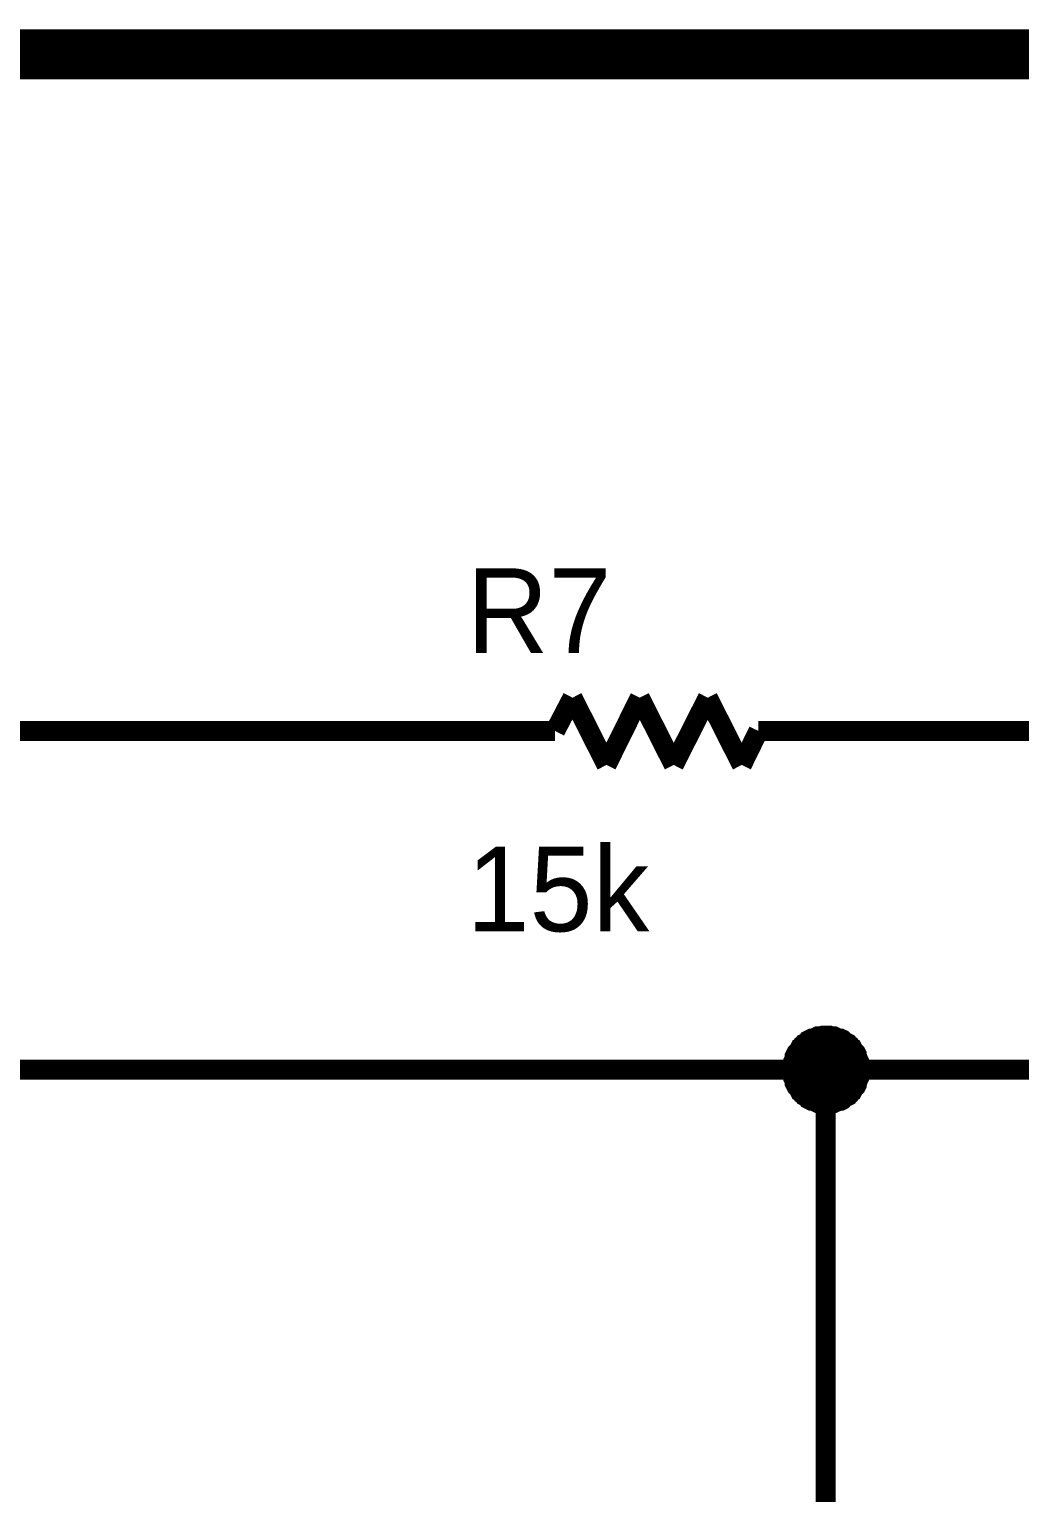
# Model space of a CAD drawing. Header units: inches. Extents: x 0 to 11, y 0 to 8.5.
# Drawn here: x 3.43 to 4.015, y 3.25 to 4.115 of the extents above; entities that cross this region are included whole.
import ezdxf

# ---------------------------------------------------------------- set-up
doc = ezdxf.new("R2010")
doc.units = ezdxf.units.IN
doc.header["$MEASUREMENT"] = 0
doc.layers.add('Sheet', color=255, linetype='Continuous')

msp = doc.modelspace()

# ---------------------------------------------------------------- linework, layer by layer
at = {"layer": 'Sheet', "const_width": 0.0295}
msp.add_lwpolyline([(0.60128, 4.09987), (5.60006, 4.09987), (5.60006, 2.39978), (0.60128, 2.39978), (0.60128, 4.09987)], close=True, dxfattribs=at)
at = {"layer": 'Sheet'}
for points, const_width in [([(3.75065, 3.71964), (3.74038, 3.69998)], 0.0118), ([(3.77075, 3.67988), (3.75065, 3.71964)], 0.0118), ([(3.79041, 3.71964), (3.77075, 3.67988)], 0.0118), ([(3.81051, 3.67988), (3.79041, 3.71964)], 0.0118), ([(3.83061, 3.71964), (3.81051, 3.67988)], 0.0118), ([(3.85071, 3.67988), (3.83061, 3.71964)], 0.0118), ([(3.60055, 3.69998), (3.3008, 3.69998), (3.00061, 3.69998)], 0.0118), ([(3.70062, 3.69998), (3.60055, 3.69998)], 0.0118), ([(3.74038, 3.69998), (3.70062, 3.69998)], 0.0118), ([(3.86054, 3.69998), (3.85071, 3.67988)], 0.0118), ([(3.9003, 3.69998), (3.86054, 3.69998)], 0.0118), ([(3.9003, 3.69998), (4.00037, 3.69998)], 0.0118), ([(4.00037, 3.69998), (4.9005, 3.69998), (4.9005, 3.49982)], 0.0118), ([(3.88064, 3.49982), (3.88064, 3.50071), (3.88064, 3.50205), (3.88109, 3.50294), (3.88109, 3.50384), (3.88109, 3.50473), (3.88154, 3.50562), (3.88199, 3.50696), (3.88199, 3.50786), (3.88243, 3.50875), (3.88288, 3.50965), (3.88333, 3.51009), (3.88422, 3.51099), (3.88467, 3.51188), (3.88511, 3.51277), (3.88601, 3.51322), (3.88645, 3.51411), (3.88735, 3.51456), (3.88779, 3.51545), (3.88869, 3.5159), (3.88958, 3.51635), (3.89003, 3.51724), (3.89092, 3.51769), (3.89181, 3.51813), (3.89271, 3.51813), (3.8936, 3.51858), (3.89449, 3.51903), (3.89539, 3.51948), (3.89628, 3.51948), (3.89717, 3.51948), (3.89851, 3.51992), (3.89941, 3.51992), (3.9003, 3.51992)], 0.0118), ([(3.88064, 3.49982), (3.88064, 3.50071), (3.88064, 3.50205), (3.88109, 3.50294), (3.88109, 3.50384), (3.88109, 3.50473), (3.88154, 3.50562), (3.88199, 3.50696), (3.88199, 3.50786), (3.88243, 3.50875), (3.88288, 3.50965), (3.88333, 3.51009), (3.88422, 3.51099), (3.88467, 3.51188), (3.88511, 3.51277), (3.88601, 3.51322), (3.88645, 3.51411), (3.88735, 3.51456), (3.88779, 3.51545), (3.88869, 3.5159), (3.88958, 3.51635), (3.89003, 3.51724), (3.89092, 3.51769), (3.89181, 3.51813), (3.89271, 3.51813), (3.8936, 3.51858), (3.89449, 3.51903), (3.89539, 3.51948), (3.89628, 3.51948), (3.89717, 3.51948), (3.89851, 3.51992), (3.89941, 3.51992), (3.9003, 3.51992)], 0.0118), ([(3.88064, 3.49982), (3.88064, 3.50071), (3.88064, 3.50205), (3.88109, 3.50294), (3.88109, 3.50384), (3.88109, 3.50473), (3.88154, 3.50562), (3.88199, 3.50696), (3.88199, 3.50786), (3.88243, 3.50875), (3.88288, 3.50965), (3.88333, 3.51009), (3.88422, 3.51099), (3.88467, 3.51188), (3.88511, 3.51277), (3.88601, 3.51322), (3.88645, 3.51411), (3.88735, 3.51456), (3.88779, 3.51545), (3.88869, 3.5159), (3.88958, 3.51635), (3.89003, 3.51724), (3.89092, 3.51769), (3.89181, 3.51813), (3.89271, 3.51813), (3.8936, 3.51858), (3.89449, 3.51903), (3.89539, 3.51948), (3.89628, 3.51948), (3.89717, 3.51948), (3.89851, 3.51992), (3.89941, 3.51992), (3.9003, 3.51992)], 0.0118), ([(3.88064, 3.49982), (3.88064, 3.50071), (3.88064, 3.50205), (3.88109, 3.50294), (3.88109, 3.50384), (3.88109, 3.50473), (3.88154, 3.50562), (3.88199, 3.50696), (3.88199, 3.50786), (3.88243, 3.50875), (3.88288, 3.50965), (3.88333, 3.51009), (3.88422, 3.51099), (3.88467, 3.51188), (3.88511, 3.51277), (3.88601, 3.51322), (3.88645, 3.51411), (3.88735, 3.51456), (3.88779, 3.51545), (3.88869, 3.5159), (3.88958, 3.51635), (3.89003, 3.51724), (3.89092, 3.51769), (3.89181, 3.51813), (3.89271, 3.51813), (3.8936, 3.51858), (3.89449, 3.51903), (3.89539, 3.51948), (3.89628, 3.51948), (3.89717, 3.51948), (3.89851, 3.51992), (3.89941, 3.51992), (3.9003, 3.51992)], 0.0118), ([(3.88064, 3.49982), (3.88064, 3.50071), (3.88064, 3.50205), (3.88109, 3.50294), (3.88109, 3.50384), (3.88109, 3.50473), (3.88154, 3.50562), (3.88199, 3.50696), (3.88199, 3.50786), (3.88243, 3.50875), (3.88288, 3.50965), (3.88333, 3.51009), (3.88422, 3.51099), (3.88467, 3.51188), (3.88511, 3.51277), (3.88601, 3.51322), (3.88645, 3.51411), (3.88735, 3.51456), (3.88779, 3.51545), (3.88869, 3.5159), (3.88958, 3.51635), (3.89003, 3.51724), (3.89092, 3.51769), (3.89181, 3.51813), (3.89271, 3.51813), (3.8936, 3.51858), (3.89449, 3.51903), (3.89539, 3.51948), (3.89628, 3.51948), (3.89717, 3.51948), (3.89851, 3.51992), (3.89941, 3.51992), (3.9003, 3.51992)], 0.0039), ([(3.88064, 3.49982), (3.88064, 3.50071), (3.88064, 3.50205), (3.88109, 3.50294), (3.88109, 3.50384), (3.88109, 3.50473), (3.88154, 3.50562), (3.88199, 3.50696), (3.88199, 3.50786), (3.88243, 3.50875), (3.88288, 3.50965), (3.88333, 3.51009), (3.88422, 3.51099), (3.88467, 3.51188), (3.88511, 3.51277), (3.88601, 3.51322), (3.88645, 3.51411), (3.88735, 3.51456), (3.88779, 3.51545), (3.88869, 3.5159), (3.88958, 3.51635), (3.89003, 3.51724), (3.89092, 3.51769), (3.89181, 3.51813), (3.89271, 3.51813), (3.8936, 3.51858), (3.89449, 3.51903), (3.89539, 3.51948), (3.89628, 3.51948), (3.89717, 3.51948), (3.89851, 3.51992), (3.89941, 3.51992), (3.9003, 3.51992)], 0.0039), ([(3.88064, 3.49982), (3.88064, 3.50071), (3.88064, 3.50205), (3.88109, 3.50294), (3.88109, 3.50384), (3.88109, 3.50473), (3.88154, 3.50562), (3.88199, 3.50696), (3.88199, 3.50786), (3.88243, 3.50875), (3.88288, 3.50965), (3.88333, 3.51009), (3.88422, 3.51099), (3.88467, 3.51188), (3.88511, 3.51277), (3.88601, 3.51322), (3.88645, 3.51411), (3.88735, 3.51456), (3.88779, 3.51545), (3.88869, 3.5159), (3.88958, 3.51635), (3.89003, 3.51724), (3.89092, 3.51769), (3.89181, 3.51813), (3.89271, 3.51813), (3.8936, 3.51858), (3.89449, 3.51903), (3.89539, 3.51948), (3.89628, 3.51948), (3.89717, 3.51948), (3.89851, 3.51992), (3.89941, 3.51992), (3.9003, 3.51992)], 0.0039), ([(3.88064, 3.49982), (3.88064, 3.50071), (3.88064, 3.50205), (3.88109, 3.50294), (3.88109, 3.50384), (3.88109, 3.50473), (3.88154, 3.50562), (3.88199, 3.50696), (3.88199, 3.50786), (3.88243, 3.50875), (3.88288, 3.50965), (3.88333, 3.51009), (3.88422, 3.51099), (3.88467, 3.51188), (3.88511, 3.51277), (3.88601, 3.51322), (3.88645, 3.51411), (3.88735, 3.51456), (3.88779, 3.51545), (3.88869, 3.5159), (3.88958, 3.51635), (3.89003, 3.51724), (3.89092, 3.51769), (3.89181, 3.51813), (3.89271, 3.51813), (3.8936, 3.51858), (3.89449, 3.51903), (3.89539, 3.51948), (3.89628, 3.51948), (3.89717, 3.51948), (3.89851, 3.51992), (3.89941, 3.51992), (3.9003, 3.51992)], 0.0039), ([(3.9003, 3.51992), (3.9003, 3.51992)], 0.0118), ([(3.9003, 3.51992), (3.90119, 3.51992), (3.90253, 3.51992), (3.90343, 3.51948), (3.90432, 3.51948), (3.90521, 3.51948), (3.90611, 3.51903), (3.90745, 3.51858), (3.90834, 3.51813), (3.90923, 3.51813), (3.91013, 3.51769), (3.91058, 3.51724), (3.91147, 3.51635), (3.91236, 3.5159), (3.91326, 3.51545), (3.9137, 3.51456), (3.9146, 3.51411), (3.91504, 3.51322), (3.91594, 3.51277), (3.91638, 3.51188), (3.91683, 3.51099), (3.91772, 3.51009), (3.91817, 3.50965), (3.91862, 3.50875), (3.91862, 3.50786), (3.91906, 3.50696), (3.91951, 3.50562), (3.91996, 3.50473), (3.91996, 3.50384), (3.91996, 3.50294), (3.9204, 3.50205), (3.9204, 3.50071), (3.9204, 3.49982)], 0.0118), ([(3.9003, 3.51992), (3.9003, 3.51992)], 0.0118), ([(3.9003, 3.51992), (3.90119, 3.51992), (3.90253, 3.51992), (3.90343, 3.51948), (3.90432, 3.51948), (3.90521, 3.51948), (3.90611, 3.51903), (3.90745, 3.51858), (3.90834, 3.51813), (3.90923, 3.51813), (3.91013, 3.51769), (3.91058, 3.51724), (3.91147, 3.51635), (3.91236, 3.5159), (3.91326, 3.51545), (3.9137, 3.51456), (3.9146, 3.51411), (3.91504, 3.51322), (3.91594, 3.51277), (3.91638, 3.51188), (3.91683, 3.51099), (3.91772, 3.51009), (3.91817, 3.50965), (3.91862, 3.50875), (3.91862, 3.50786), (3.91906, 3.50696), (3.91951, 3.50562), (3.91996, 3.50473), (3.91996, 3.50384), (3.91996, 3.50294), (3.9204, 3.50205), (3.9204, 3.50071), (3.9204, 3.49982)], 0.0118), ([(3.9003, 3.51992), (3.9003, 3.51992)], 0.0118), ([(3.9003, 3.51992), (3.90119, 3.51992), (3.90253, 3.51992), (3.90343, 3.51948), (3.90432, 3.51948), (3.90521, 3.51948), (3.90611, 3.51903), (3.90745, 3.51858), (3.90834, 3.51813), (3.90923, 3.51813), (3.91013, 3.51769), (3.91058, 3.51724), (3.91147, 3.51635), (3.91236, 3.5159), (3.91326, 3.51545), (3.9137, 3.51456), (3.9146, 3.51411), (3.91504, 3.51322), (3.91594, 3.51277), (3.91638, 3.51188), (3.91683, 3.51099), (3.91772, 3.51009), (3.91817, 3.50965), (3.91862, 3.50875), (3.91862, 3.50786), (3.91906, 3.50696), (3.91951, 3.50562), (3.91996, 3.50473), (3.91996, 3.50384), (3.91996, 3.50294), (3.9204, 3.50205), (3.9204, 3.50071), (3.9204, 3.49982)], 0.0118), ([(3.9003, 3.51992), (3.9003, 3.51992)], 0.0118), ([(3.9003, 3.51992), (3.90119, 3.51992), (3.90253, 3.51992), (3.90343, 3.51948), (3.90432, 3.51948), (3.90521, 3.51948), (3.90611, 3.51903), (3.90745, 3.51858), (3.90834, 3.51813), (3.90923, 3.51813), (3.91013, 3.51769), (3.91058, 3.51724), (3.91147, 3.51635), (3.91236, 3.5159), (3.91326, 3.51545), (3.9137, 3.51456), (3.9146, 3.51411), (3.91504, 3.51322), (3.91594, 3.51277), (3.91638, 3.51188), (3.91683, 3.51099), (3.91772, 3.51009), (3.91817, 3.50965), (3.91862, 3.50875), (3.91862, 3.50786), (3.91906, 3.50696), (3.91951, 3.50562), (3.91996, 3.50473), (3.91996, 3.50384), (3.91996, 3.50294), (3.9204, 3.50205), (3.9204, 3.50071), (3.9204, 3.49982)], 0.0118), ([(3.9003, 3.51992), (3.9003, 3.51992)], 0.0039), ([(3.9003, 3.51992), (3.90119, 3.51992), (3.90253, 3.51992), (3.90343, 3.51948), (3.90432, 3.51948), (3.90521, 3.51948), (3.90611, 3.51903), (3.90745, 3.51858), (3.90834, 3.51813), (3.90923, 3.51813), (3.91013, 3.51769), (3.91058, 3.51724), (3.91147, 3.51635), (3.91236, 3.5159), (3.91326, 3.51545), (3.9137, 3.51456), (3.9146, 3.51411), (3.91504, 3.51322), (3.91594, 3.51277), (3.91638, 3.51188), (3.91683, 3.51099), (3.91772, 3.51009), (3.91817, 3.50965), (3.91862, 3.50875), (3.91862, 3.50786), (3.91906, 3.50696), (3.91951, 3.50562), (3.91996, 3.50473), (3.91996, 3.50384), (3.91996, 3.50294), (3.9204, 3.50205), (3.9204, 3.50071), (3.9204, 3.49982)], 0.0039), ([(3.9003, 3.51992), (3.9003, 3.51992)], 0.0039), ([(3.9003, 3.51992), (3.90119, 3.51992), (3.90253, 3.51992), (3.90343, 3.51948), (3.90432, 3.51948), (3.90521, 3.51948), (3.90611, 3.51903), (3.90745, 3.51858), (3.90834, 3.51813), (3.90923, 3.51813), (3.91013, 3.51769), (3.91058, 3.51724), (3.91147, 3.51635), (3.91236, 3.5159), (3.91326, 3.51545), (3.9137, 3.51456), (3.9146, 3.51411), (3.91504, 3.51322), (3.91594, 3.51277), (3.91638, 3.51188), (3.91683, 3.51099), (3.91772, 3.51009), (3.91817, 3.50965), (3.91862, 3.50875), (3.91862, 3.50786), (3.91906, 3.50696), (3.91951, 3.50562), (3.91996, 3.50473), (3.91996, 3.50384), (3.91996, 3.50294), (3.9204, 3.50205), (3.9204, 3.50071), (3.9204, 3.49982)], 0.0039), ([(3.9003, 3.51992), (3.9003, 3.51992)], 0.0039), ([(3.9003, 3.51992), (3.90119, 3.51992), (3.90253, 3.51992), (3.90343, 3.51948), (3.90432, 3.51948), (3.90521, 3.51948), (3.90611, 3.51903), (3.90745, 3.51858), (3.90834, 3.51813), (3.90923, 3.51813), (3.91013, 3.51769), (3.91058, 3.51724), (3.91147, 3.51635), (3.91236, 3.5159), (3.91326, 3.51545), (3.9137, 3.51456), (3.9146, 3.51411), (3.91504, 3.51322), (3.91594, 3.51277), (3.91638, 3.51188), (3.91683, 3.51099), (3.91772, 3.51009), (3.91817, 3.50965), (3.91862, 3.50875), (3.91862, 3.50786), (3.91906, 3.50696), (3.91951, 3.50562), (3.91996, 3.50473), (3.91996, 3.50384), (3.91996, 3.50294), (3.9204, 3.50205), (3.9204, 3.50071), (3.9204, 3.49982)], 0.0039), ([(3.9003, 3.51992), (3.9003, 3.51992)], 0.0039), ([(3.9003, 3.51992), (3.90119, 3.51992), (3.90253, 3.51992), (3.90343, 3.51948), (3.90432, 3.51948), (3.90521, 3.51948), (3.90611, 3.51903), (3.90745, 3.51858), (3.90834, 3.51813), (3.90923, 3.51813), (3.91013, 3.51769), (3.91058, 3.51724), (3.91147, 3.51635), (3.91236, 3.5159), (3.91326, 3.51545), (3.9137, 3.51456), (3.9146, 3.51411), (3.91504, 3.51322), (3.91594, 3.51277), (3.91638, 3.51188), (3.91683, 3.51099), (3.91772, 3.51009), (3.91817, 3.50965), (3.91862, 3.50875), (3.91862, 3.50786), (3.91906, 3.50696), (3.91951, 3.50562), (3.91996, 3.50473), (3.91996, 3.50384), (3.91996, 3.50294), (3.9204, 3.50205), (3.9204, 3.50071), (3.9204, 3.49982)], 0.0039), ([(3.9003, 3.39973), (3.9003, 3.49982), (3.00061, 3.49982)], 0.0118), ([(3.9003, 3.47971), (3.89941, 3.47971), (3.89851, 3.47971), (3.89717, 3.48016), (3.89628, 3.48016), (3.89539, 3.48016), (3.89449, 3.4806), (3.8936, 3.48105), (3.89271, 3.4815), (3.89181, 3.4815), (3.89092, 3.48194), (3.89003, 3.48239), (3.88958, 3.48328), (3.88869, 3.48373), (3.88779, 3.48418), (3.88735, 3.48507), (3.88645, 3.48552), (3.88601, 3.48641), (3.88511, 3.48686), (3.88467, 3.48775), (3.88422, 3.48865), (3.88333, 3.48954), (3.88288, 3.48999), (3.88243, 3.49088), (3.88199, 3.49177), (3.88199, 3.49267), (3.88154, 3.49401), (3.88109, 3.4949), (3.88109, 3.49579), (3.88109, 3.49669), (3.88064, 3.49758), (3.88064, 3.49892), (3.88064, 3.49982)], 0.0118), ([(3.88064, 3.49982), (3.88064, 3.49982)], 0.0118), ([(3.9003, 3.47971), (3.89941, 3.47971), (3.89851, 3.47971), (3.89717, 3.48016), (3.89628, 3.48016), (3.89539, 3.48016), (3.89449, 3.4806), (3.8936, 3.48105), (3.89271, 3.4815), (3.89181, 3.4815), (3.89092, 3.48194), (3.89003, 3.48239), (3.88958, 3.48328), (3.88869, 3.48373), (3.88779, 3.48418), (3.88735, 3.48507), (3.88645, 3.48552), (3.88601, 3.48641), (3.88511, 3.48686), (3.88467, 3.48775), (3.88422, 3.48865), (3.88333, 3.48954), (3.88288, 3.48999), (3.88243, 3.49088), (3.88199, 3.49177), (3.88199, 3.49267), (3.88154, 3.49401), (3.88109, 3.4949), (3.88109, 3.49579), (3.88109, 3.49669), (3.88064, 3.49758), (3.88064, 3.49892), (3.88064, 3.49982)], 0.0118), ([(3.88064, 3.49982), (3.88064, 3.49982)], 0.0118), ([(3.9003, 3.47971), (3.89941, 3.47971), (3.89851, 3.47971), (3.89717, 3.48016), (3.89628, 3.48016), (3.89539, 3.48016), (3.89449, 3.4806), (3.8936, 3.48105), (3.89271, 3.4815), (3.89181, 3.4815), (3.89092, 3.48194), (3.89003, 3.48239), (3.88958, 3.48328), (3.88869, 3.48373), (3.88779, 3.48418), (3.88735, 3.48507), (3.88645, 3.48552), (3.88601, 3.48641), (3.88511, 3.48686), (3.88467, 3.48775), (3.88422, 3.48865), (3.88333, 3.48954), (3.88288, 3.48999), (3.88243, 3.49088), (3.88199, 3.49177), (3.88199, 3.49267), (3.88154, 3.49401), (3.88109, 3.4949), (3.88109, 3.49579), (3.88109, 3.49669), (3.88064, 3.49758), (3.88064, 3.49892), (3.88064, 3.49982)], 0.0118), ([(3.88064, 3.49982), (3.88064, 3.49982)], 0.0118), ([(3.9003, 3.47971), (3.89941, 3.47971), (3.89851, 3.47971), (3.89717, 3.48016), (3.89628, 3.48016), (3.89539, 3.48016), (3.89449, 3.4806), (3.8936, 3.48105), (3.89271, 3.4815), (3.89181, 3.4815), (3.89092, 3.48194), (3.89003, 3.48239), (3.88958, 3.48328), (3.88869, 3.48373), (3.88779, 3.48418), (3.88735, 3.48507), (3.88645, 3.48552), (3.88601, 3.48641), (3.88511, 3.48686), (3.88467, 3.48775), (3.88422, 3.48865), (3.88333, 3.48954), (3.88288, 3.48999), (3.88243, 3.49088), (3.88199, 3.49177), (3.88199, 3.49267), (3.88154, 3.49401), (3.88109, 3.4949), (3.88109, 3.49579), (3.88109, 3.49669), (3.88064, 3.49758), (3.88064, 3.49892), (3.88064, 3.49982)], 0.0118), ([(3.88064, 3.49982), (3.88064, 3.49982)], 0.0118), ([(3.9204, 3.49982), (3.9204, 3.49892), (3.9204, 3.49758), (3.91996, 3.49669), (3.91996, 3.49579), (3.91996, 3.4949), (3.91951, 3.49401), (3.91906, 3.49267), (3.91862, 3.49177), (3.91862, 3.49088), (3.91817, 3.48999), (3.91772, 3.48954), (3.91683, 3.48865), (3.91638, 3.48775), (3.91594, 3.48686), (3.91504, 3.48641), (3.9146, 3.48552), (3.9137, 3.48507), (3.91326, 3.48418), (3.91236, 3.48373), (3.91147, 3.48328), (3.91058, 3.48239), (3.91013, 3.48194), (3.90923, 3.4815), (3.90834, 3.4815), (3.90745, 3.48105), (3.90611, 3.4806), (3.90521, 3.48016), (3.90432, 3.48016), (3.90343, 3.48016), (3.90253, 3.47971), (3.90119, 3.47971), (3.9003, 3.47971)], 0.0118), ([(4.10043, 3.49982), (3.9003, 3.49982)], 0.0118), ([(3.9204, 3.49982), (3.9204, 3.49892), (3.9204, 3.49758), (3.91996, 3.49669), (3.91996, 3.49579), (3.91996, 3.4949), (3.91951, 3.49401), (3.91906, 3.49267), (3.91862, 3.49177), (3.91862, 3.49088), (3.91817, 3.48999), (3.91772, 3.48954), (3.91683, 3.48865), (3.91638, 3.48775), (3.91594, 3.48686), (3.91504, 3.48641), (3.9146, 3.48552), (3.9137, 3.48507), (3.91326, 3.48418), (3.91236, 3.48373), (3.91147, 3.48328), (3.91058, 3.48239), (3.91013, 3.48194), (3.90923, 3.4815), (3.90834, 3.4815), (3.90745, 3.48105), (3.90611, 3.4806), (3.90521, 3.48016), (3.90432, 3.48016), (3.90343, 3.48016), (3.90253, 3.47971), (3.90119, 3.47971), (3.9003, 3.47971)], 0.0118), ([(3.9204, 3.49982), (3.9204, 3.49892), (3.9204, 3.49758), (3.91996, 3.49669), (3.91996, 3.49579), (3.91996, 3.4949), (3.91951, 3.49401), (3.91906, 3.49267), (3.91862, 3.49177), (3.91862, 3.49088), (3.91817, 3.48999), (3.91772, 3.48954), (3.91683, 3.48865), (3.91638, 3.48775), (3.91594, 3.48686), (3.91504, 3.48641), (3.9146, 3.48552), (3.9137, 3.48507), (3.91326, 3.48418), (3.91236, 3.48373), (3.91147, 3.48328), (3.91058, 3.48239), (3.91013, 3.48194), (3.90923, 3.4815), (3.90834, 3.4815), (3.90745, 3.48105), (3.90611, 3.4806), (3.90521, 3.48016), (3.90432, 3.48016), (3.90343, 3.48016), (3.90253, 3.47971), (3.90119, 3.47971), (3.9003, 3.47971)], 0.0118), ([(3.9204, 3.49982), (3.9204, 3.49892), (3.9204, 3.49758), (3.91996, 3.49669), (3.91996, 3.49579), (3.91996, 3.4949), (3.91951, 3.49401), (3.91906, 3.49267), (3.91862, 3.49177), (3.91862, 3.49088), (3.91817, 3.48999), (3.91772, 3.48954), (3.91683, 3.48865), (3.91638, 3.48775), (3.91594, 3.48686), (3.91504, 3.48641), (3.9146, 3.48552), (3.9137, 3.48507), (3.91326, 3.48418), (3.91236, 3.48373), (3.91147, 3.48328), (3.91058, 3.48239), (3.91013, 3.48194), (3.90923, 3.4815), (3.90834, 3.4815), (3.90745, 3.48105), (3.90611, 3.4806), (3.90521, 3.48016), (3.90432, 3.48016), (3.90343, 3.48016), (3.90253, 3.47971), (3.90119, 3.47971), (3.9003, 3.47971)], 0.0118), ([(3.9204, 3.49982), (3.9204, 3.49982), (3.9204, 3.49982), (3.9204, 3.49982), (3.9204, 3.49982), (3.9204, 3.49982), (3.9204, 3.49982), (3.9204, 3.49982), (3.9204, 3.49982), (3.9204, 3.49982), (3.9204, 3.49982), (3.9204, 3.49982), (3.9204, 3.49982), (3.9204, 3.49982), (3.9204, 3.49982), (3.9204, 3.49982), (3.9204, 3.49982), (3.9204, 3.49982), (3.9204, 3.49982), (3.9204, 3.49982), (3.9204, 3.49982), (3.9204, 3.49982), (3.9204, 3.49982), (3.9204, 3.49982), (3.9204, 3.49982), (3.9204, 3.49982), (3.9204, 3.49982), (3.9204, 3.49982), (3.9204, 3.49982), (3.9204, 3.49982), (3.9204, 3.49982), (3.9204, 3.49982), (3.9204, 3.49982)], 0.0118), ([(3.9204, 3.49982), (3.9204, 3.49982)], 0.0118), ([(3.9204, 3.49982), (3.9204, 3.49982), (3.9204, 3.49982), (3.9204, 3.49982), (3.9204, 3.49982), (3.9204, 3.49982), (3.9204, 3.49982), (3.9204, 3.49982), (3.9204, 3.49982), (3.9204, 3.49982), (3.9204, 3.49982), (3.9204, 3.49982), (3.9204, 3.49982), (3.9204, 3.49982), (3.9204, 3.49982), (3.9204, 3.49982), (3.9204, 3.49982), (3.9204, 3.49982), (3.9204, 3.49982), (3.9204, 3.49982), (3.9204, 3.49982), (3.9204, 3.49982), (3.9204, 3.49982), (3.9204, 3.49982), (3.9204, 3.49982), (3.9204, 3.49982), (3.9204, 3.49982), (3.9204, 3.49982), (3.9204, 3.49982), (3.9204, 3.49982), (3.9204, 3.49982), (3.9204, 3.49982), (3.9204, 3.49982)], 0.0118), ([(3.9204, 3.49982), (3.9204, 3.49982)], 0.0118), ([(3.9204, 3.49982), (3.9204, 3.49982), (3.9204, 3.49982), (3.9204, 3.49982), (3.9204, 3.49982), (3.9204, 3.49982), (3.9204, 3.49982), (3.9204, 3.49982), (3.9204, 3.49982), (3.9204, 3.49982), (3.9204, 3.49982), (3.9204, 3.49982), (3.9204, 3.49982), (3.9204, 3.49982), (3.9204, 3.49982), (3.9204, 3.49982), (3.9204, 3.49982), (3.9204, 3.49982), (3.9204, 3.49982), (3.9204, 3.49982), (3.9204, 3.49982), (3.9204, 3.49982), (3.9204, 3.49982), (3.9204, 3.49982), (3.9204, 3.49982), (3.9204, 3.49982), (3.9204, 3.49982), (3.9204, 3.49982), (3.9204, 3.49982), (3.9204, 3.49982), (3.9204, 3.49982), (3.9204, 3.49982), (3.9204, 3.49982)], 0.0118), ([(3.9204, 3.49982), (3.9204, 3.49982)], 0.0118), ([(3.9204, 3.49982), (3.9204, 3.49982), (3.9204, 3.49982), (3.9204, 3.49982), (3.9204, 3.49982), (3.9204, 3.49982), (3.9204, 3.49982), (3.9204, 3.49982), (3.9204, 3.49982), (3.9204, 3.49982), (3.9204, 3.49982), (3.9204, 3.49982), (3.9204, 3.49982), (3.9204, 3.49982), (3.9204, 3.49982), (3.9204, 3.49982), (3.9204, 3.49982), (3.9204, 3.49982), (3.9204, 3.49982), (3.9204, 3.49982), (3.9204, 3.49982), (3.9204, 3.49982), (3.9204, 3.49982), (3.9204, 3.49982), (3.9204, 3.49982), (3.9204, 3.49982), (3.9204, 3.49982), (3.9204, 3.49982), (3.9204, 3.49982), (3.9204, 3.49982), (3.9204, 3.49982), (3.9204, 3.49982), (3.9204, 3.49982)], 0.0118), ([(3.9204, 3.49982), (3.9204, 3.49982)], 0.0118), ([(3.9003, 3.47971), (3.89941, 3.47971), (3.89851, 3.47971), (3.89717, 3.48016), (3.89628, 3.48016), (3.89539, 3.48016), (3.89449, 3.4806), (3.8936, 3.48105), (3.89271, 3.4815), (3.89181, 3.4815), (3.89092, 3.48194), (3.89003, 3.48239), (3.88958, 3.48328), (3.88869, 3.48373), (3.88779, 3.48418), (3.88735, 3.48507), (3.88645, 3.48552), (3.88601, 3.48641), (3.88511, 3.48686), (3.88467, 3.48775), (3.88422, 3.48865), (3.88333, 3.48954), (3.88288, 3.48999), (3.88243, 3.49088), (3.88199, 3.49177), (3.88199, 3.49267), (3.88154, 3.49401), (3.88109, 3.4949), (3.88109, 3.49579), (3.88109, 3.49669), (3.88064, 3.49758), (3.88064, 3.49892), (3.88064, 3.49982)], 0.0039), ([(3.88064, 3.49982), (3.88064, 3.49982)], 0.0039), ([(3.9003, 3.47971), (3.89941, 3.47971), (3.89851, 3.47971), (3.89717, 3.48016), (3.89628, 3.48016), (3.89539, 3.48016), (3.89449, 3.4806), (3.8936, 3.48105), (3.89271, 3.4815), (3.89181, 3.4815), (3.89092, 3.48194), (3.89003, 3.48239), (3.88958, 3.48328), (3.88869, 3.48373), (3.88779, 3.48418), (3.88735, 3.48507), (3.88645, 3.48552), (3.88601, 3.48641), (3.88511, 3.48686), (3.88467, 3.48775), (3.88422, 3.48865), (3.88333, 3.48954), (3.88288, 3.48999), (3.88243, 3.49088), (3.88199, 3.49177), (3.88199, 3.49267), (3.88154, 3.49401), (3.88109, 3.4949), (3.88109, 3.49579), (3.88109, 3.49669), (3.88064, 3.49758), (3.88064, 3.49892), (3.88064, 3.49982)], 0.0039), ([(3.88064, 3.49982), (3.88064, 3.49982)], 0.0039), ([(3.9003, 3.47971), (3.89941, 3.47971), (3.89851, 3.47971), (3.89717, 3.48016), (3.89628, 3.48016), (3.89539, 3.48016), (3.89449, 3.4806), (3.8936, 3.48105), (3.89271, 3.4815), (3.89181, 3.4815), (3.89092, 3.48194), (3.89003, 3.48239), (3.88958, 3.48328), (3.88869, 3.48373), (3.88779, 3.48418), (3.88735, 3.48507), (3.88645, 3.48552), (3.88601, 3.48641), (3.88511, 3.48686), (3.88467, 3.48775), (3.88422, 3.48865), (3.88333, 3.48954), (3.88288, 3.48999), (3.88243, 3.49088), (3.88199, 3.49177), (3.88199, 3.49267), (3.88154, 3.49401), (3.88109, 3.4949), (3.88109, 3.49579), (3.88109, 3.49669), (3.88064, 3.49758), (3.88064, 3.49892), (3.88064, 3.49982)], 0.0039), ([(3.88064, 3.49982), (3.88064, 3.49982)], 0.0039), ([(3.9003, 3.47971), (3.89941, 3.47971), (3.89851, 3.47971), (3.89717, 3.48016), (3.89628, 3.48016), (3.89539, 3.48016), (3.89449, 3.4806), (3.8936, 3.48105), (3.89271, 3.4815), (3.89181, 3.4815), (3.89092, 3.48194), (3.89003, 3.48239), (3.88958, 3.48328), (3.88869, 3.48373), (3.88779, 3.48418), (3.88735, 3.48507), (3.88645, 3.48552), (3.88601, 3.48641), (3.88511, 3.48686), (3.88467, 3.48775), (3.88422, 3.48865), (3.88333, 3.48954), (3.88288, 3.48999), (3.88243, 3.49088), (3.88199, 3.49177), (3.88199, 3.49267), (3.88154, 3.49401), (3.88109, 3.4949), (3.88109, 3.49579), (3.88109, 3.49669), (3.88064, 3.49758), (3.88064, 3.49892), (3.88064, 3.49982)], 0.0039), ([(3.88064, 3.49982), (3.88064, 3.49982)], 0.0039), ([(3.9204, 3.49982), (3.9204, 3.49892), (3.9204, 3.49758), (3.91996, 3.49669), (3.91996, 3.49579), (3.91996, 3.4949), (3.91951, 3.49401), (3.91906, 3.49267), (3.91862, 3.49177), (3.91862, 3.49088), (3.91817, 3.48999), (3.91772, 3.48954), (3.91683, 3.48865), (3.91638, 3.48775), (3.91594, 3.48686), (3.91504, 3.48641), (3.9146, 3.48552), (3.9137, 3.48507), (3.91326, 3.48418), (3.91236, 3.48373), (3.91147, 3.48328), (3.91058, 3.48239), (3.91013, 3.48194), (3.90923, 3.4815), (3.90834, 3.4815), (3.90745, 3.48105), (3.90611, 3.4806), (3.90521, 3.48016), (3.90432, 3.48016), (3.90343, 3.48016), (3.90253, 3.47971), (3.90119, 3.47971), (3.9003, 3.47971)], 0.0039), ([(3.9204, 3.49982), (3.9204, 3.49892), (3.9204, 3.49758), (3.91996, 3.49669), (3.91996, 3.49579), (3.91996, 3.4949), (3.91951, 3.49401), (3.91906, 3.49267), (3.91862, 3.49177), (3.91862, 3.49088), (3.91817, 3.48999), (3.91772, 3.48954), (3.91683, 3.48865), (3.91638, 3.48775), (3.91594, 3.48686), (3.91504, 3.48641), (3.9146, 3.48552), (3.9137, 3.48507), (3.91326, 3.48418), (3.91236, 3.48373), (3.91147, 3.48328), (3.91058, 3.48239), (3.91013, 3.48194), (3.90923, 3.4815), (3.90834, 3.4815), (3.90745, 3.48105), (3.90611, 3.4806), (3.90521, 3.48016), (3.90432, 3.48016), (3.90343, 3.48016), (3.90253, 3.47971), (3.90119, 3.47971), (3.9003, 3.47971)], 0.0039), ([(3.9204, 3.49982), (3.9204, 3.49892), (3.9204, 3.49758), (3.91996, 3.49669), (3.91996, 3.49579), (3.91996, 3.4949), (3.91951, 3.49401), (3.91906, 3.49267), (3.91862, 3.49177), (3.91862, 3.49088), (3.91817, 3.48999), (3.91772, 3.48954), (3.91683, 3.48865), (3.91638, 3.48775), (3.91594, 3.48686), (3.91504, 3.48641), (3.9146, 3.48552), (3.9137, 3.48507), (3.91326, 3.48418), (3.91236, 3.48373), (3.91147, 3.48328), (3.91058, 3.48239), (3.91013, 3.48194), (3.90923, 3.4815), (3.90834, 3.4815), (3.90745, 3.48105), (3.90611, 3.4806), (3.90521, 3.48016), (3.90432, 3.48016), (3.90343, 3.48016), (3.90253, 3.47971), (3.90119, 3.47971), (3.9003, 3.47971)], 0.0039), ([(3.9204, 3.49982), (3.9204, 3.49892), (3.9204, 3.49758), (3.91996, 3.49669), (3.91996, 3.49579), (3.91996, 3.4949), (3.91951, 3.49401), (3.91906, 3.49267), (3.91862, 3.49177), (3.91862, 3.49088), (3.91817, 3.48999), (3.91772, 3.48954), (3.91683, 3.48865), (3.91638, 3.48775), (3.91594, 3.48686), (3.91504, 3.48641), (3.9146, 3.48552), (3.9137, 3.48507), (3.91326, 3.48418), (3.91236, 3.48373), (3.91147, 3.48328), (3.91058, 3.48239), (3.91013, 3.48194), (3.90923, 3.4815), (3.90834, 3.4815), (3.90745, 3.48105), (3.90611, 3.4806), (3.90521, 3.48016), (3.90432, 3.48016), (3.90343, 3.48016), (3.90253, 3.47971), (3.90119, 3.47971), (3.9003, 3.47971)], 0.0039), ([(3.9204, 3.49982), (3.9204, 3.49982), (3.9204, 3.49982), (3.9204, 3.49982), (3.9204, 3.49982), (3.9204, 3.49982), (3.9204, 3.49982), (3.9204, 3.49982), (3.9204, 3.49982), (3.9204, 3.49982), (3.9204, 3.49982), (3.9204, 3.49982), (3.9204, 3.49982), (3.9204, 3.49982), (3.9204, 3.49982), (3.9204, 3.49982), (3.9204, 3.49982), (3.9204, 3.49982), (3.9204, 3.49982), (3.9204, 3.49982), (3.9204, 3.49982), (3.9204, 3.49982), (3.9204, 3.49982), (3.9204, 3.49982), (3.9204, 3.49982), (3.9204, 3.49982), (3.9204, 3.49982), (3.9204, 3.49982), (3.9204, 3.49982), (3.9204, 3.49982), (3.9204, 3.49982), (3.9204, 3.49982), (3.9204, 3.49982)], 0.0039), ([(3.9204, 3.49982), (3.9204, 3.49982)], 0.0039), ([(3.9204, 3.49982), (3.9204, 3.49982), (3.9204, 3.49982), (3.9204, 3.49982), (3.9204, 3.49982), (3.9204, 3.49982), (3.9204, 3.49982), (3.9204, 3.49982), (3.9204, 3.49982), (3.9204, 3.49982), (3.9204, 3.49982), (3.9204, 3.49982), (3.9204, 3.49982), (3.9204, 3.49982), (3.9204, 3.49982), (3.9204, 3.49982), (3.9204, 3.49982), (3.9204, 3.49982), (3.9204, 3.49982), (3.9204, 3.49982), (3.9204, 3.49982), (3.9204, 3.49982), (3.9204, 3.49982), (3.9204, 3.49982), (3.9204, 3.49982), (3.9204, 3.49982), (3.9204, 3.49982), (3.9204, 3.49982), (3.9204, 3.49982), (3.9204, 3.49982), (3.9204, 3.49982), (3.9204, 3.49982), (3.9204, 3.49982)], 0.0039), ([(3.9204, 3.49982), (3.9204, 3.49982)], 0.0039), ([(3.9204, 3.49982), (3.9204, 3.49982), (3.9204, 3.49982), (3.9204, 3.49982), (3.9204, 3.49982), (3.9204, 3.49982), (3.9204, 3.49982), (3.9204, 3.49982), (3.9204, 3.49982), (3.9204, 3.49982), (3.9204, 3.49982), (3.9204, 3.49982), (3.9204, 3.49982), (3.9204, 3.49982), (3.9204, 3.49982), (3.9204, 3.49982), (3.9204, 3.49982), (3.9204, 3.49982), (3.9204, 3.49982), (3.9204, 3.49982), (3.9204, 3.49982), (3.9204, 3.49982), (3.9204, 3.49982), (3.9204, 3.49982), (3.9204, 3.49982), (3.9204, 3.49982), (3.9204, 3.49982), (3.9204, 3.49982), (3.9204, 3.49982), (3.9204, 3.49982), (3.9204, 3.49982), (3.9204, 3.49982), (3.9204, 3.49982)], 0.0039), ([(3.9204, 3.49982), (3.9204, 3.49982)], 0.0039), ([(3.9204, 3.49982), (3.9204, 3.49982), (3.9204, 3.49982), (3.9204, 3.49982), (3.9204, 3.49982), (3.9204, 3.49982), (3.9204, 3.49982), (3.9204, 3.49982), (3.9204, 3.49982), (3.9204, 3.49982), (3.9204, 3.49982), (3.9204, 3.49982), (3.9204, 3.49982), (3.9204, 3.49982), (3.9204, 3.49982), (3.9204, 3.49982), (3.9204, 3.49982), (3.9204, 3.49982), (3.9204, 3.49982), (3.9204, 3.49982), (3.9204, 3.49982), (3.9204, 3.49982), (3.9204, 3.49982), (3.9204, 3.49982), (3.9204, 3.49982), (3.9204, 3.49982), (3.9204, 3.49982), (3.9204, 3.49982), (3.9204, 3.49982), (3.9204, 3.49982), (3.9204, 3.49982), (3.9204, 3.49982), (3.9204, 3.49982)], 0.0039), ([(3.9204, 3.49982), (3.9204, 3.49982)], 0.0039), ([(3.9003, 3.20001), (3.9003, 3.39973)], 0.0118)]:
    msp.add_lwpolyline(points, dxfattribs=dict(at, const_width=const_width))
at = {"layer": 'Sheet', "const_width": 0.02}
msp.add_lwpolyline([(3.89, 3.5, 1), (3.91, 3.5, 1)], format="xyb", close=True, dxfattribs=at)

# ---------------------------------------------------------------- texts
at = {"layer": 'Sheet'}
for s, p in [('R7', (3.68811, 3.74601)), ('15k', (3.68811, 3.58158))]:
    msp.add_text(s, height=0.050042, dxfattribs=at).set_placement(p)

doc.saveas('drawing.dxf')
